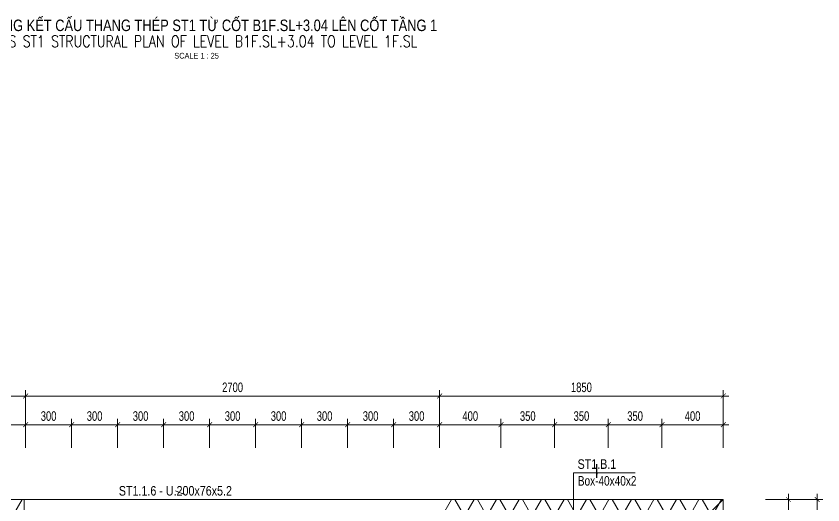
# Model space of a CAD drawing. Header units: millimetres. Extents: x 80771 to 163038, y -101774 to -59328.
# Drawn here: x 84197 to 89458, y -74986 to -71796 of the extents above; entities that cross this region are included whole.
import ezdxf
from ezdxf.enums import TextEntityAlignment as Align

# ---------------------------------------------------------------- set-up
doc = ezdxf.new("R2010")
doc.units = ezdxf.units.MM
doc.linetypes.add('HIDDEN2', pattern=[4.7625, 3.175, -1.5875])
for name, color, linetype, lineweight in [('$0$NDC_S_ANNO', 7, 'Continuous', 20), ('$0$NDC_S_DIM', 1, 'Continuous', 15), ('NDC_S-ANNO', 7, 'Continuous', 20), ('NDC_S-BEAM-NAME-VERT', 7, 'Continuous', 20), ('NDC_S-DIMS', 1, 'Continuous', 15), ('NDC_S-HIDN', 8, 'HIDDEN2', 13), ('NDC_S-TEXT-VIE', 7, 'Continuous', 20), ('NDC_S_ANNO', 7, 'Continuous', 20), ('NDC_S_BEAM NAME', 7, 'Continuous', 9), ('NDC_S_CONTINUOUS', 3, 'Continuous', 20), ('NDC_S_DIM', 1, 'Continuous', 15), ('NDC_S_ENG TITLE', 3, 'Continuous', 20), ('NDC_S_HATCH MATERIAL', 8, 'Continuous', 13), ('NDC_S_TEXT SYMBOL', 7, 'Continuous', 20), ('NDC_S_VN TITLE', 6, 'Continuous', 35)]:
    doc.layers.add(name, color=color, linetype=linetype, lineweight=lineweight)
doc.styles.add('$0$ARIAL', font='arial.ttf', dxfattribs={"width": 0.8})
doc.styles.add('$0$NDC_DIM', font='', dxfattribs={"width": 0.75})
doc.styles.add('ARIAL', font='arial.ttf', dxfattribs={"width": 0.8})
doc.styles.add('NDC_ANNO', font='', dxfattribs={"width": 0.8})
doc.styles.add('NDC_ARIAL', font='arial.ttf', dxfattribs={"width": 0.85})
doc.styles.add('NDC_DIM', font='', dxfattribs={"width": 0.75})
doc.styles.add('NDC_EN TXT', font='romans.shx', dxfattribs={"width": 0.8})
doc.styles.add('NDC_VIE TXT', font='arial.ttf', dxfattribs={"width": 0.8})
doc.styles.get('$0$NDC_DIM').set_extended_font_data('Dotum')
doc.styles.get('NDC_ANNO').set_extended_font_data('Dotum')
doc.styles.get('NDC_DIM').set_extended_font_data('Dotum')
doc.dimstyles.new('$0$NDC_dim_iso', dxfattribs={"dimtxt": 2.5, "dimasz": 1, "dimexe": 1.5, "dimexo": 2.5, "dimgap": 1, "dimtad": 1, "dimdec": 0, "dimzin": 0, "dimdsep": 46, "dimtxsty": '$0$NDC_DIM', "dimblk": '$0$DIMMARK', "dimcen": 0.09, "dimdle": 1.2, "dimclrd": 1, "dimclre": 1, "dimclrt": 3, "dimadec": 0, "dimazin": 0, "dimtfac": 1, "dimtdec": 0, "dimtix": 1, "dimtofl": 0, "dimtmove": 0, "dimatfit": 3, "dimfxl": 8, "dimfxlon": 1, "dimtolj": 1, "dimtzin": 0, "dimarcsym": 0})
doc.dimstyles.new('NDC_dim_25', dxfattribs={"dimscale": 25, "dimtxt": 2.5, "dimasz": 1.5, "dimexe": 1.5, "dimexo": 2.5, "dimgap": 1, "dimtad": 1, "dimdec": 0, "dimrnd": 0.001, "dimzin": 0, "dimdsep": 46, "dimtxsty": 'NDC_DIM', "dimblk": 'DIMMARK', "dimcen": 0, "dimdle": 1.2, "dimclrd": 256, "dimclre": 256, "dimclrt": 3, "dimadec": 0, "dimazin": 0, "dimtfac": 1, "dimtdec": 0, "dimtix": 1, "dimtofl": 0, "dimtmove": 2, "dimatfit": 3, "dimfxl": 6, "dimfxlon": 1, "dimtolj": 1, "dimtzin": 0, "dimlwd": -1, "dimlwe": -1, "dimarcsym": 0})
doc.dimstyles.new('NDC_dim_iso', dxfattribs={"dimtxt": 2.5, "dimasz": 1.5, "dimexe": 1.5, "dimexo": 1.5, "dimgap": 1, "dimtad": 1, "dimdec": 0, "dimrnd": 0.001, "dimzin": 0, "dimdsep": 46, "dimtxsty": 'NDC_DIM', "dimblk": 'DIMMARK', "dimcen": 0, "dimdle": 1.2, "dimclrd": 256, "dimclre": 256, "dimclrt": 3, "dimadec": 0, "dimazin": 0, "dimtfac": 1, "dimtdec": 0, "dimtix": 1, "dimtofl": 0, "dimtmove": 2, "dimatfit": 3, "dimfxl": 6, "dimfxlon": 1, "dimtolj": 1, "dimtzin": 0, "dimlwd": -1, "dimlwe": -1, "dimarcsym": 0})

# ---------------------------------------------------------------- blocks, each defined once
blk = doc.blocks.new('Drawing name_symbol')
at = {"layer": 'NDC_S_ENG TITLE', "style": 'NDC_EN TXT', "width": 0.8}
blk.add_attdef('SECTDET1', text='', height=5, dxfattribs=at).set_placement((0, 1.01), align=Align.CENTER)
at = {"layer": 'NDC_S_TEXT SYMBOL', "lineweight": 25, "style": 'NDC_ANNO', "width": 0.8}
blk.add_attdef('SSCALE', text='', height=2.5, dxfattribs=at).set_placement((0, -4), align=Align.CENTER)
at = {"layer": 'NDC_S_VN TITLE', "style": 'NDC_VIE TXT', "width": 0.8}
blk.add_attdef('SECTDET2', text='', height=5, dxfattribs=at).set_placement((0, 7.97), align=Align.CENTER)
blk = doc.blocks.new('DIMMARK')
at = {"layer": 'NDC_S_DIM', "color": 1}
blk.add_line((-1.5, 0), (1, 0), dxfattribs=at)
at = {"layer": 'NDC_S_DIM', "color": 2, "const_width": 0.1}
blk.add_lwpolyline([(-0.42, -0.42), (0.42, 0.42)], dxfattribs=at)
blk = doc.blocks.new('*D239')
at = {"layer": 'Defpoints', "color": 0, "transparency": 16777216}
for p in [(88808.6, -74950.6), (89233.3, -74950.6), (88808.6, -76725.6)]:
    blk.add_point(p, dxfattribs=at)
at = {"layer": 'NDC_S_DIM', "transparency": 16777216}
for p, q in [((89083.3, -74950.6), (89270.8, -74950.6)), ((89233.3, -76688.1), (89233.3, -74988.1)), ((89083.3, -76725.6), (89270.8, -76725.6))]:
    blk.add_line(p, q, dxfattribs=at)
at = {"layer": 'NDC_S_DIM', "transparency": 16777216, "xscale": 37.5, "yscale": 37.5, "zscale": 37.5}
for p, rotation in [((89233.3, -74950.6), 90), ((89233.3, -76725.6), 270)]:
    blk.add_blockref('DIMMARK', p, dxfattribs=dict(at, rotation=rotation))
at = {"layer": 'NDC_S_DIM', "color": 3, "transparency": 16777216, "insert": (89177, -75838.1), "char_height": 62.5, "attachment_point": 5, "rotation": 90, "style": 'NDC_DIM'}
blk.add_mtext('\\A1;1775', dxfattribs=at)
blk = doc.blocks.new('*D240')
at = {"layer": 'Defpoints', "color": 0, "transparency": 16777216}
for p in [(88808.6, -74950.6), (89420.8, -74950.6), (88808.6, -78650.6)]:
    blk.add_point(p, dxfattribs=at)
at = {"layer": 'NDC_S_DIM', "transparency": 16777216}
for p, q in [((89270.8, -74950.6), (89458.3, -74950.6)), ((89420.8, -78613.1), (89420.8, -74988.1)), ((89270.8, -78650.6), (89458.3, -78650.6))]:
    blk.add_line(p, q, dxfattribs=at)
at = {"layer": 'NDC_S_DIM', "transparency": 16777216, "xscale": 37.5, "yscale": 37.5, "zscale": 37.5}
for p, rotation in [((89420.8, -74950.6), 90), ((89420.8, -78650.6), 270)]:
    blk.add_blockref('DIMMARK', p, dxfattribs=dict(at, rotation=rotation))
at = {"layer": 'NDC_S_DIM', "color": 3, "transparency": 16777216, "insert": (89364.5, -76800.6), "char_height": 62.5, "attachment_point": 5, "rotation": 90, "style": 'NDC_DIM'}
blk.add_mtext('\\A1;3700', dxfattribs=at)
blk = doc.blocks.new('*D245')
at = {"layer": 'Defpoints', "color": 0, "transparency": 16777216}
for p in [(84258.6, -74275.1), (82408.6, -74950.6), (84258.6, -74950.6)]:
    blk.add_point(p, dxfattribs=at)
at = {"layer": 'NDC_S_DIM', "transparency": 16777216}
for p, q in [((82408.6, -74425.1), (82408.6, -74237.6)), ((84258.6, -74425.1), (84258.6, -74237.6)), ((82446.1, -74275.1), (84221.1, -74275.1))]:
    blk.add_line(p, q, dxfattribs=at)
at = {"layer": 'NDC_S_DIM', "transparency": 16777216, "xscale": 37.5, "yscale": 37.5, "zscale": 37.5, "rotation": 180}
blk.add_blockref('DIMMARK', (82408.6, -74275.1), dxfattribs=at)
at = {"layer": 'NDC_S_DIM', "transparency": 16777216, "xscale": 37.5, "yscale": 37.5, "zscale": 37.5}
blk.add_blockref('DIMMARK', (84258.6, -74275.1), dxfattribs=at)
at = {"layer": 'NDC_S_DIM', "color": 3, "transparency": 16777216, "insert": (83333.6, -74218.8), "char_height": 62.5, "attachment_point": 5, "style": 'NDC_DIM'}
blk.add_mtext('\\A1;1850', dxfattribs=at)
blk = doc.blocks.new('*D246')
at = {"layer": 'Defpoints', "color": 0, "transparency": 16777216}
for p in [(86958.6, -74275.1), (84258.6, -74950.6), (86958.6, -74950.6)]:
    blk.add_point(p, dxfattribs=at)
at = {"layer": 'NDC_S_DIM', "transparency": 16777216}
for p, q in [((84258.6, -74425.1), (84258.6, -74237.6)), ((86958.6, -74425.1), (86958.6, -74237.6)), ((84296.1, -74275.1), (86921.1, -74275.1))]:
    blk.add_line(p, q, dxfattribs=at)
at = {"layer": 'NDC_S_DIM', "transparency": 16777216, "xscale": 37.5, "yscale": 37.5, "zscale": 37.5, "rotation": 180}
blk.add_blockref('DIMMARK', (84258.6, -74275.1), dxfattribs=at)
at = {"layer": 'NDC_S_DIM', "transparency": 16777216, "xscale": 37.5, "yscale": 37.5, "zscale": 37.5}
blk.add_blockref('DIMMARK', (86958.6, -74275.1), dxfattribs=at)
at = {"layer": 'NDC_S_DIM', "color": 3, "transparency": 16777216, "insert": (85608.6, -74218.8), "char_height": 62.5, "attachment_point": 5, "style": 'NDC_DIM'}
blk.add_mtext('\\A1;2700', dxfattribs=at)
blk = doc.blocks.new('*D247')
at = {"layer": 'Defpoints', "color": 0, "transparency": 16777216}
for p in [(88808.6, -74275.1), (86958.6, -74950.6), (88808.6, -74950.6)]:
    blk.add_point(p, dxfattribs=at)
at = {"layer": 'NDC_S_DIM', "transparency": 16777216}
for p, q in [((86958.6, -74425.1), (86958.6, -74237.6)), ((88808.6, -74425.1), (88808.6, -74237.6)), ((86996.1, -74275.1), (88771.1, -74275.1))]:
    blk.add_line(p, q, dxfattribs=at)
at = {"layer": 'NDC_S_DIM', "transparency": 16777216, "xscale": 37.5, "yscale": 37.5, "zscale": 37.5, "rotation": 180}
blk.add_blockref('DIMMARK', (86958.6, -74275.1), dxfattribs=at)
at = {"layer": 'NDC_S_DIM', "transparency": 16777216, "xscale": 37.5, "yscale": 37.5, "zscale": 37.5}
blk.add_blockref('DIMMARK', (88808.6, -74275.1), dxfattribs=at)
at = {"layer": 'NDC_S_DIM', "color": 3, "transparency": 16777216, "insert": (87883.6, -74218.8), "char_height": 62.5, "attachment_point": 5, "style": 'NDC_DIM'}
blk.add_mtext('\\A1;1850', dxfattribs=at)
blk = doc.blocks.new('*D252')
at = {"layer": 'Defpoints', "color": 0, "transparency": 16777216}
for p in [(84258.6, -74462.6), (83858.6, -74950.6), (84258.6, -74950.6)]:
    blk.add_point(p, dxfattribs=at)
at = {"layer": 'NDC_S_DIM', "transparency": 16777216}
for p, q in [((83858.6, -74612.6), (83858.6, -74425.1)), ((84258.6, -74612.6), (84258.6, -74425.1)), ((83896.1, -74462.6), (84221.1, -74462.6))]:
    blk.add_line(p, q, dxfattribs=at)
at = {"layer": 'NDC_S_DIM', "transparency": 16777216, "xscale": 37.5, "yscale": 37.5, "zscale": 37.5, "rotation": 180}
blk.add_blockref('DIMMARK', (83858.6, -74462.6), dxfattribs=at)
at = {"layer": 'NDC_S_DIM', "transparency": 16777216, "xscale": 37.5, "yscale": 37.5, "zscale": 37.5}
blk.add_blockref('DIMMARK', (84258.6, -74462.6), dxfattribs=at)
at = {"layer": 'NDC_S_DIM', "color": 3, "transparency": 16777216, "insert": (84058.6, -74406.3), "char_height": 62.5, "attachment_point": 5, "style": 'NDC_DIM'}
blk.add_mtext('\\A1;400', dxfattribs=at)
blk = doc.blocks.new('*D253')
at = {"layer": 'Defpoints', "color": 0, "transparency": 16777216}
for p in [(84558.6, -74462.6), (84258.6, -74950.6), (84558.6, -74950.6)]:
    blk.add_point(p, dxfattribs=at)
at = {"layer": 'NDC_S_DIM', "transparency": 16777216}
for p, q in [((84258.6, -74612.6), (84258.6, -74425.1)), ((84558.6, -74612.6), (84558.6, -74425.1)), ((84296.1, -74462.6), (84521.1, -74462.6))]:
    blk.add_line(p, q, dxfattribs=at)
at = {"layer": 'NDC_S_DIM', "transparency": 16777216, "xscale": 37.5, "yscale": 37.5, "zscale": 37.5, "rotation": 180}
blk.add_blockref('DIMMARK', (84258.6, -74462.6), dxfattribs=at)
at = {"layer": 'NDC_S_DIM', "transparency": 16777216, "xscale": 37.5, "yscale": 37.5, "zscale": 37.5}
blk.add_blockref('DIMMARK', (84558.6, -74462.6), dxfattribs=at)
at = {"layer": 'NDC_S_DIM', "color": 3, "transparency": 16777216, "insert": (84408.6, -74406.3), "char_height": 62.5, "attachment_point": 5, "style": 'NDC_DIM'}
blk.add_mtext('\\A1;300', dxfattribs=at)
blk = doc.blocks.new('*D254')
at = {"layer": 'Defpoints', "color": 0, "transparency": 16777216}
for p in [(84858.6, -74462.6), (84558.6, -74950.6), (84858.6, -74950.6)]:
    blk.add_point(p, dxfattribs=at)
at = {"layer": 'NDC_S_DIM', "transparency": 16777216}
for p, q in [((84558.6, -74612.6), (84558.6, -74425.1)), ((84858.6, -74612.6), (84858.6, -74425.1)), ((84596.1, -74462.6), (84821.1, -74462.6))]:
    blk.add_line(p, q, dxfattribs=at)
at = {"layer": 'NDC_S_DIM', "transparency": 16777216, "xscale": 37.5, "yscale": 37.5, "zscale": 37.5, "rotation": 180}
blk.add_blockref('DIMMARK', (84558.6, -74462.6), dxfattribs=at)
at = {"layer": 'NDC_S_DIM', "transparency": 16777216, "xscale": 37.5, "yscale": 37.5, "zscale": 37.5}
blk.add_blockref('DIMMARK', (84858.6, -74462.6), dxfattribs=at)
at = {"layer": 'NDC_S_DIM', "color": 3, "transparency": 16777216, "insert": (84708.6, -74406.3), "char_height": 62.5, "attachment_point": 5, "style": 'NDC_DIM'}
blk.add_mtext('\\A1;300', dxfattribs=at)
blk = doc.blocks.new('*D255')
at = {"layer": 'Defpoints', "color": 0, "transparency": 16777216}
for p in [(85158.6, -74462.6), (84858.6, -74950.6), (85158.6, -74950.6)]:
    blk.add_point(p, dxfattribs=at)
at = {"layer": 'NDC_S_DIM', "transparency": 16777216}
for p, q in [((84858.6, -74612.6), (84858.6, -74425.1)), ((85158.6, -74612.6), (85158.6, -74425.1)), ((84896.1, -74462.6), (85121.1, -74462.6))]:
    blk.add_line(p, q, dxfattribs=at)
at = {"layer": 'NDC_S_DIM', "transparency": 16777216, "xscale": 37.5, "yscale": 37.5, "zscale": 37.5, "rotation": 180}
blk.add_blockref('DIMMARK', (84858.6, -74462.6), dxfattribs=at)
at = {"layer": 'NDC_S_DIM', "transparency": 16777216, "xscale": 37.5, "yscale": 37.5, "zscale": 37.5}
blk.add_blockref('DIMMARK', (85158.6, -74462.6), dxfattribs=at)
at = {"layer": 'NDC_S_DIM', "color": 3, "transparency": 16777216, "insert": (85008.6, -74406.3), "char_height": 62.5, "attachment_point": 5, "style": 'NDC_DIM'}
blk.add_mtext('\\A1;300', dxfattribs=at)
blk = doc.blocks.new('*D256')
at = {"layer": 'Defpoints', "color": 0, "transparency": 16777216}
for p in [(85458.6, -74462.6), (85158.6, -74950.6), (85458.6, -74950.6)]:
    blk.add_point(p, dxfattribs=at)
at = {"layer": 'NDC_S_DIM', "transparency": 16777216}
for p, q in [((85158.6, -74612.6), (85158.6, -74425.1)), ((85458.6, -74612.6), (85458.6, -74425.1)), ((85196.1, -74462.6), (85421.1, -74462.6))]:
    blk.add_line(p, q, dxfattribs=at)
at = {"layer": 'NDC_S_DIM', "transparency": 16777216, "xscale": 37.5, "yscale": 37.5, "zscale": 37.5, "rotation": 180}
blk.add_blockref('DIMMARK', (85158.6, -74462.6), dxfattribs=at)
at = {"layer": 'NDC_S_DIM', "transparency": 16777216, "xscale": 37.5, "yscale": 37.5, "zscale": 37.5}
blk.add_blockref('DIMMARK', (85458.6, -74462.6), dxfattribs=at)
at = {"layer": 'NDC_S_DIM', "color": 3, "transparency": 16777216, "insert": (85308.6, -74406.3), "char_height": 62.5, "attachment_point": 5, "style": 'NDC_DIM'}
blk.add_mtext('\\A1;300', dxfattribs=at)
blk = doc.blocks.new('*D257')
at = {"layer": 'Defpoints', "color": 0, "transparency": 16777216}
for p in [(85758.6, -74462.6), (85458.6, -74950.6), (85758.6, -74950.6)]:
    blk.add_point(p, dxfattribs=at)
at = {"layer": 'NDC_S_DIM', "transparency": 16777216}
for p, q in [((85458.6, -74612.6), (85458.6, -74425.1)), ((85758.6, -74612.6), (85758.6, -74425.1)), ((85496.1, -74462.6), (85721.1, -74462.6))]:
    blk.add_line(p, q, dxfattribs=at)
at = {"layer": 'NDC_S_DIM', "transparency": 16777216, "xscale": 37.5, "yscale": 37.5, "zscale": 37.5, "rotation": 180}
blk.add_blockref('DIMMARK', (85458.6, -74462.6), dxfattribs=at)
at = {"layer": 'NDC_S_DIM', "transparency": 16777216, "xscale": 37.5, "yscale": 37.5, "zscale": 37.5}
blk.add_blockref('DIMMARK', (85758.6, -74462.6), dxfattribs=at)
at = {"layer": 'NDC_S_DIM', "color": 3, "transparency": 16777216, "insert": (85608.6, -74406.3), "char_height": 62.5, "attachment_point": 5, "style": 'NDC_DIM'}
blk.add_mtext('\\A1;300', dxfattribs=at)
blk = doc.blocks.new('*D258')
at = {"layer": 'Defpoints', "color": 0, "transparency": 16777216}
for p in [(86058.6, -74462.6), (85758.6, -74950.6), (86058.6, -74950.6)]:
    blk.add_point(p, dxfattribs=at)
at = {"layer": 'NDC_S_DIM', "transparency": 16777216}
for p, q in [((85758.6, -74612.6), (85758.6, -74425.1)), ((86058.6, -74612.6), (86058.6, -74425.1)), ((85796.1, -74462.6), (86021.1, -74462.6))]:
    blk.add_line(p, q, dxfattribs=at)
at = {"layer": 'NDC_S_DIM', "transparency": 16777216, "xscale": 37.5, "yscale": 37.5, "zscale": 37.5, "rotation": 180}
blk.add_blockref('DIMMARK', (85758.6, -74462.6), dxfattribs=at)
at = {"layer": 'NDC_S_DIM', "transparency": 16777216, "xscale": 37.5, "yscale": 37.5, "zscale": 37.5}
blk.add_blockref('DIMMARK', (86058.6, -74462.6), dxfattribs=at)
at = {"layer": 'NDC_S_DIM', "color": 3, "transparency": 16777216, "insert": (85908.6, -74406.3), "char_height": 62.5, "attachment_point": 5, "style": 'NDC_DIM'}
blk.add_mtext('\\A1;300', dxfattribs=at)
blk = doc.blocks.new('*D259')
at = {"layer": 'Defpoints', "color": 0, "transparency": 16777216}
for p in [(86358.6, -74462.6), (86058.6, -74950.6), (86358.6, -74950.6)]:
    blk.add_point(p, dxfattribs=at)
at = {"layer": 'NDC_S_DIM', "transparency": 16777216}
for p, q in [((86058.6, -74612.6), (86058.6, -74425.1)), ((86358.6, -74612.6), (86358.6, -74425.1)), ((86096.1, -74462.6), (86321.1, -74462.6))]:
    blk.add_line(p, q, dxfattribs=at)
at = {"layer": 'NDC_S_DIM', "transparency": 16777216, "xscale": 37.5, "yscale": 37.5, "zscale": 37.5, "rotation": 180}
blk.add_blockref('DIMMARK', (86058.6, -74462.6), dxfattribs=at)
at = {"layer": 'NDC_S_DIM', "transparency": 16777216, "xscale": 37.5, "yscale": 37.5, "zscale": 37.5}
blk.add_blockref('DIMMARK', (86358.6, -74462.6), dxfattribs=at)
at = {"layer": 'NDC_S_DIM', "color": 3, "transparency": 16777216, "insert": (86208.6, -74406.3), "char_height": 62.5, "attachment_point": 5, "style": 'NDC_DIM'}
blk.add_mtext('\\A1;300', dxfattribs=at)
blk = doc.blocks.new('*D260')
at = {"layer": 'Defpoints', "color": 0, "transparency": 16777216}
for p in [(86658.6, -74462.6), (86358.6, -74950.6), (86658.6, -74950.6)]:
    blk.add_point(p, dxfattribs=at)
at = {"layer": 'NDC_S_DIM', "transparency": 16777216}
for p, q in [((86358.6, -74612.6), (86358.6, -74425.1)), ((86658.6, -74612.6), (86658.6, -74425.1)), ((86396.1, -74462.6), (86621.1, -74462.6))]:
    blk.add_line(p, q, dxfattribs=at)
at = {"layer": 'NDC_S_DIM', "transparency": 16777216, "xscale": 37.5, "yscale": 37.5, "zscale": 37.5, "rotation": 180}
blk.add_blockref('DIMMARK', (86358.6, -74462.6), dxfattribs=at)
at = {"layer": 'NDC_S_DIM', "transparency": 16777216, "xscale": 37.5, "yscale": 37.5, "zscale": 37.5}
blk.add_blockref('DIMMARK', (86658.6, -74462.6), dxfattribs=at)
at = {"layer": 'NDC_S_DIM', "color": 3, "transparency": 16777216, "insert": (86508.6, -74406.3), "char_height": 62.5, "attachment_point": 5, "style": 'NDC_DIM'}
blk.add_mtext('\\A1;300', dxfattribs=at)
blk = doc.blocks.new('*D261')
at = {"layer": 'Defpoints', "color": 0, "transparency": 16777216}
for p in [(87358.6, -74462.6), (86958.6, -74950.6), (87358.6, -74950.6)]:
    blk.add_point(p, dxfattribs=at)
at = {"layer": 'NDC_S_DIM', "transparency": 16777216}
for p, q in [((86958.6, -74612.6), (86958.6, -74425.1)), ((87358.6, -74612.6), (87358.6, -74425.1)), ((86996.1, -74462.6), (87321.1, -74462.6))]:
    blk.add_line(p, q, dxfattribs=at)
at = {"layer": 'NDC_S_DIM', "transparency": 16777216, "xscale": 37.5, "yscale": 37.5, "zscale": 37.5, "rotation": 180}
blk.add_blockref('DIMMARK', (86958.6, -74462.6), dxfattribs=at)
at = {"layer": 'NDC_S_DIM', "transparency": 16777216, "xscale": 37.5, "yscale": 37.5, "zscale": 37.5}
blk.add_blockref('DIMMARK', (87358.6, -74462.6), dxfattribs=at)
at = {"layer": 'NDC_S_DIM', "color": 3, "transparency": 16777216, "insert": (87158.6, -74406.3), "char_height": 62.5, "attachment_point": 5, "style": 'NDC_DIM'}
blk.add_mtext('\\A1;400', dxfattribs=at)
blk = doc.blocks.new('*D262')
at = {"layer": 'Defpoints', "color": 0, "transparency": 16777216}
for p in [(87708.6, -74462.6), (87358.6, -74950.6), (87708.6, -74950.6)]:
    blk.add_point(p, dxfattribs=at)
at = {"layer": 'NDC_S_DIM', "transparency": 16777216}
for p, q in [((87358.6, -74612.6), (87358.6, -74425.1)), ((87708.6, -74612.6), (87708.6, -74425.1)), ((87396.1, -74462.6), (87671.1, -74462.6))]:
    blk.add_line(p, q, dxfattribs=at)
at = {"layer": 'NDC_S_DIM', "transparency": 16777216, "xscale": 37.5, "yscale": 37.5, "zscale": 37.5, "rotation": 180}
blk.add_blockref('DIMMARK', (87358.6, -74462.6), dxfattribs=at)
at = {"layer": 'NDC_S_DIM', "transparency": 16777216, "xscale": 37.5, "yscale": 37.5, "zscale": 37.5}
blk.add_blockref('DIMMARK', (87708.6, -74462.6), dxfattribs=at)
at = {"layer": 'NDC_S_DIM', "color": 3, "transparency": 16777216, "insert": (87533.6, -74406.3), "char_height": 62.5, "attachment_point": 5, "style": 'NDC_DIM'}
blk.add_mtext('\\A1;350', dxfattribs=at)
blk = doc.blocks.new('*D263')
at = {"layer": 'Defpoints', "color": 0, "transparency": 16777216}
for p in [(88058.6, -74462.6), (87708.6, -74950.6), (88058.6, -74950.6)]:
    blk.add_point(p, dxfattribs=at)
at = {"layer": 'NDC_S_DIM', "transparency": 16777216}
for p, q in [((87708.6, -74612.6), (87708.6, -74425.1)), ((88058.6, -74612.6), (88058.6, -74425.1)), ((87746.1, -74462.6), (88021.1, -74462.6))]:
    blk.add_line(p, q, dxfattribs=at)
at = {"layer": 'NDC_S_DIM', "transparency": 16777216, "xscale": 37.5, "yscale": 37.5, "zscale": 37.5, "rotation": 180}
blk.add_blockref('DIMMARK', (87708.6, -74462.6), dxfattribs=at)
at = {"layer": 'NDC_S_DIM', "transparency": 16777216, "xscale": 37.5, "yscale": 37.5, "zscale": 37.5}
blk.add_blockref('DIMMARK', (88058.6, -74462.6), dxfattribs=at)
at = {"layer": 'NDC_S_DIM', "color": 3, "transparency": 16777216, "insert": (87883.6, -74406.3), "char_height": 62.5, "attachment_point": 5, "style": 'NDC_DIM'}
blk.add_mtext('\\A1;350', dxfattribs=at)
blk = doc.blocks.new('*D264')
at = {"layer": 'Defpoints', "color": 0, "transparency": 16777216}
for p in [(88408.6, -74462.6), (88058.6, -74950.6), (88408.6, -74950.6)]:
    blk.add_point(p, dxfattribs=at)
at = {"layer": 'NDC_S_DIM', "transparency": 16777216}
for p, q in [((88058.6, -74612.6), (88058.6, -74425.1)), ((88408.6, -74612.6), (88408.6, -74425.1)), ((88096.1, -74462.6), (88371.1, -74462.6))]:
    blk.add_line(p, q, dxfattribs=at)
at = {"layer": 'NDC_S_DIM', "transparency": 16777216, "xscale": 37.5, "yscale": 37.5, "zscale": 37.5, "rotation": 180}
blk.add_blockref('DIMMARK', (88058.6, -74462.6), dxfattribs=at)
at = {"layer": 'NDC_S_DIM', "transparency": 16777216, "xscale": 37.5, "yscale": 37.5, "zscale": 37.5}
blk.add_blockref('DIMMARK', (88408.6, -74462.6), dxfattribs=at)
at = {"layer": 'NDC_S_DIM', "color": 3, "transparency": 16777216, "insert": (88233.6, -74406.3), "char_height": 62.5, "attachment_point": 5, "style": 'NDC_DIM'}
blk.add_mtext('\\A1;350', dxfattribs=at)
blk = doc.blocks.new('*D265')
at = {"layer": 'Defpoints', "color": 0, "transparency": 16777216}
for p in [(88808.6, -74462.6), (88408.6, -74950.6), (88808.6, -74950.6)]:
    blk.add_point(p, dxfattribs=at)
at = {"layer": 'NDC_S_DIM', "transparency": 16777216}
for p, q in [((88408.6, -74612.6), (88408.6, -74425.1)), ((88808.6, -74612.6), (88808.6, -74425.1)), ((88446.1, -74462.6), (88771.1, -74462.6))]:
    blk.add_line(p, q, dxfattribs=at)
at = {"layer": 'NDC_S_DIM', "transparency": 16777216, "xscale": 37.5, "yscale": 37.5, "zscale": 37.5, "rotation": 180}
blk.add_blockref('DIMMARK', (88408.6, -74462.6), dxfattribs=at)
at = {"layer": 'NDC_S_DIM', "transparency": 16777216, "xscale": 37.5, "yscale": 37.5, "zscale": 37.5}
blk.add_blockref('DIMMARK', (88808.6, -74462.6), dxfattribs=at)
at = {"layer": 'NDC_S_DIM', "color": 3, "transparency": 16777216, "insert": (88608.6, -74406.3), "char_height": 62.5, "attachment_point": 5, "style": 'NDC_DIM'}
blk.add_mtext('\\A1;400', dxfattribs=at)
blk = doc.blocks.new('$0$DIMMARK')
at = {"layer": '$0$NDC_S_DIM', "color": 1}
blk.add_line((-1.5, 0), (1, 0), dxfattribs=at)
at = {"layer": '$0$NDC_S_DIM', "color": 2, "const_width": 0.1}
blk.add_lwpolyline([(-0.42, -0.42), (0.42, 0.42)], dxfattribs=at)
blk = doc.blocks.new('*D487')
at = {"layer": 'Defpoints', "color": 0, "transparency": 16777216}
for p in [(86958.6, -74462.6), (86658.6, -74950.6), (86958.6, -74950.6)]:
    blk.add_point(p, dxfattribs=at)
at = {"layer": 'NDC_S_DIM', "transparency": 16777216}
for p, q in [((86658.6, -74612.6), (86658.6, -74425.1)), ((86958.6, -74612.6), (86958.6, -74425.1)), ((86696.1, -74462.6), (86921.1, -74462.6))]:
    blk.add_line(p, q, dxfattribs=at)
at = {"layer": 'NDC_S_DIM', "transparency": 16777216, "xscale": 37.5, "yscale": 37.5, "zscale": 37.5, "rotation": 180}
blk.add_blockref('DIMMARK', (86658.6, -74462.6), dxfattribs=at)
at = {"layer": 'NDC_S_DIM', "transparency": 16777216, "xscale": 37.5, "yscale": 37.5, "zscale": 37.5}
blk.add_blockref('DIMMARK', (86958.6, -74462.6), dxfattribs=at)
at = {"layer": 'NDC_S_DIM', "color": 3, "transparency": 16777216, "insert": (86808.6, -74406.3), "char_height": 62.5, "attachment_point": 5, "style": 'NDC_DIM'}
blk.add_mtext('\\A1;300', dxfattribs=at)
blk = doc.blocks.new('*U6')
at = {"layer": '$0$NDC_S_ANNO', "ltscale": 0.8, "style": '$0$ARIAL', "width": 0.8}
blk.add_attdef('TEN', text='', height=2.5, dxfattribs=at).set_placement((-2.58, 1.03), align=Align.MIDDLE_CENTER)
at = {"layer": '$0$NDC_S_ANNO', "ltscale": 0.8, "style": '$0$ARIAL', "width": 0.8, "flags": 1}
blk.add_attdef('CHU_THICH', text='', height=2.5, dxfattribs=at).set_placement((0, 0), align=Align.MIDDLE_CENTER)
at = {"layer": 'Defpoints'}
blk.add_leader([(0, 0), (-2.58, 1.03)], dimstyle='$0$NDC_dim_iso', override={"dimgap": 0.625, "dimtad": 0}, dxfattribs=at)
blk = doc.blocks.new('*U9')
at = {"layer": 'NDC_S-ANNO', "ltscale": 0.8, "style": 'ARIAL', "width": 0.8}
blk.add_attdef('TEN', text='', height=2.5, dxfattribs=at).set_placement((0, 3.63), align=Align.MIDDLE_CENTER)
at = {"layer": 'NDC_S-ANNO', "ltscale": 0.8, "style": 'ARIAL', "width": 0.8, "flags": 1}
blk.add_attdef('CHU_THICH', text='', height=2.5, dxfattribs=at).set_placement((0, 0), align=Align.MIDDLE_CENTER)
at = {"layer": 'Defpoints'}
blk.add_leader([(0, 0), (0, 3.63)], dimstyle='NDC_dim_iso', override={"dimgap": 0.625, "dimtad": 0}, dxfattribs=at)

msp = doc.modelspace()

# ---------------------------------------------------------------- hatches: boundary and pattern name
at = {"layer": 'NDC_S_HATCH MATERIAL'}
h = msp.add_hatch(dxfattribs=at)
h.set_pattern_fill('NET3', color=256, scale=40)
h.set_pattern_definition([(0, (144226.01, -32513.83), (0, 127), []), (60, (144226.01, -32513.83), (-109.98523, 63.5), []), (120, (144226.01, -32513.83), (-109.98523, -63.5), [])])
h.paths.add_polyline_path([(82408.6, -74950.6), (84248.6, -74950.6), (84248.6, -78650.6), (82408.6, -78650.6)])
h = msp.add_hatch(dxfattribs=at)
h.set_pattern_fill('NET3', color=256, scale=40)
h.set_pattern_definition([(0, (148786.01, -32513.83), (0, 127), []), (60, (148786.01, -32513.83), (-109.98523, 63.5), []), (120, (148786.01, -32513.83), (-109.98523, -63.5), [])])
h.paths.add_polyline_path([(86968.6, -74950.6), (88808.6, -74950.6), (88808.6, -78650.6), (86968.6, -78650.6)])

# ---------------------------------------------------------------- linework, layer by layer
at = {"layer": 'NDC_S-HIDN', "ltscale": 25}
msp.add_lwpolyline([(82408.6, -74950.6), (84248.6, -74950.6), (84248.6, -78650.6), (82408.6, -78650.6)], close=True, dxfattribs=at)
msp.add_lwpolyline([(86968.6, -74950.6), (88808.6, -74950.6), (88808.6, -78650.6), (86968.6, -78650.6), (86968.6, -76725.6)], dxfattribs=at)
at = {"layer": 'NDC_S_CONTINUOUS'}
for p, q in [((88808.6, -74950.6), (82408.6, -74950.6)), ((88732.6, -75026.6), (88808.6, -74950.6)), ((88808.6, -78650.6), (88808.6, -74950.6))]:
    msp.add_line(p, q, dxfattribs=at)

# ---------------------------------------------------------------- block references
at = {"layer": 'NDC_S-BEAM-NAME-VERT', "xscale": 24.99999999999998, "yscale": 24.99999999999998, "zscale": 24.99999999999998}
msp.add_blockref('*U9', (87984.7, -74810.1), dxfattribs=at).add_auto_attribs({'TEN': 'ST1.B.1'})
at = {"layer": 'NDC_S_ANNO', "xscale": 15, "yscale": 15, "zscale": 15}
msp.add_blockref('Drawing name_symbol', (85373.8, -72013.1), dxfattribs=at).add_auto_attribs({'SECTDET1': 'STAIRS ST1 STRUCTURAL PLAN OF LEVEL B1F.SL+3.04 TO LEVEL 1F.SL', 'SECTDET2': 'MẶT BẰNG KẾT CẤU THANG THÉP ST1 TỪ CỐT B1F.SL+3.04 LÊN CỐT TẦNG 1', 'SSCALE': 'SCALE 1 : 25'})
at = {"layer": 'NDC_S_BEAM NAME', "xscale": 25, "yscale": 25, "zscale": 25}
msp.add_blockref('*U6', (85300, -74919.4), dxfattribs=at).add_auto_attribs({'TEN': 'ST1.1.6 - U.200x76x5.2'})

# ---------------------------------------------------------------- texts
at = {"layer": 'NDC_S-TEXT-VIE', "style": 'NDC_ARIAL', "width": 0.75}
msp.add_text('Box-40x40x2', height=62.5, dxfattribs=at).set_placement((87860.3, -74828.7), align=Align.MIDDLE_LEFT)

# ---------------------------------------------------------------- dimensions: what is measured, and where the dimension line sits
at = {"layer": 'NDC_S_DIM'}
for base, p1, p2, picture, middle in [((84258.6, -74275.1), (82408.6, -74950.6), (84258.6, -74950.6), '*D245', (83333.6, -74218.8)), ((86958.6, -74275.1), (84258.6, -74950.6), (86958.6, -74950.6), '*D246', (85608.6, -74218.8)), ((88808.6, -74275.1), (86958.6, -74950.6), (88808.6, -74950.6), '*D247', (87883.6, -74218.8)), ((84258.6, -74462.6), (83858.6, -74950.6), (84258.6, -74950.6), '*D252', (84058.6, -74406.3)), ((84558.6, -74462.6), (84258.6, -74950.6), (84558.6, -74950.6), '*D253', (84408.6, -74406.3)), ((84858.6, -74462.6), (84558.6, -74950.6), (84858.6, -74950.6), '*D254', (84708.6, -74406.3)), ((85158.6, -74462.6), (84858.6, -74950.6), (85158.6, -74950.6), '*D255', (85008.6, -74406.3)), ((85458.6, -74462.6), (85158.6, -74950.6), (85458.6, -74950.6), '*D256', (85308.6, -74406.3)), ((85758.6, -74462.6), (85458.6, -74950.6), (85758.6, -74950.6), '*D257', (85608.6, -74406.3)), ((86058.6, -74462.6), (85758.6, -74950.6), (86058.6, -74950.6), '*D258', (85908.6, -74406.3)), ((86358.6, -74462.6), (86058.6, -74950.6), (86358.6, -74950.6), '*D259', (86208.6, -74406.3)), ((86658.6, -74462.6), (86358.6, -74950.6), (86658.6, -74950.6), '*D260', (86508.6, -74406.3)), ((86958.6, -74462.6), (86658.6, -74950.6), (86958.6, -74950.6), '*D487', (86808.6, -74406.3)), ((87358.6, -74462.6), (86958.6, -74950.6), (87358.6, -74950.6), '*D261', (87158.6, -74406.3)), ((87708.6, -74462.6), (87358.6, -74950.6), (87708.6, -74950.6), '*D262', (87533.6, -74406.3)), ((88058.6, -74462.6), (87708.6, -74950.6), (88058.6, -74950.6), '*D263', (87883.6, -74406.3)), ((88408.6, -74462.6), (88058.6, -74950.6), (88408.6, -74950.6), '*D264', (88233.6, -74406.3)), ((88808.6, -74462.6), (88408.6, -74950.6), (88808.6, -74950.6), '*D265', (88608.6, -74406.3))]:
    dim = msp.add_linear_dim(base=base, p1=p1, p2=p2, dimstyle='NDC_dim_25', dxfattribs=at)
    dim.commit()
    dim.dimension.update_dxf_attribs({"geometry": picture, "text_midpoint": middle})
for base, p1, picture, middle in [((89233.3, -74950.6), (88808.6, -76725.6), '*D239', (89177, -75838.1)), ((89420.8, -74950.6), (88808.6, -78650.6), '*D240', (89364.5, -76800.6))]:
    dim = msp.add_linear_dim(base=base, p1=p1, p2=(88808.6, -74950.6), angle=90, dimstyle='NDC_dim_25', dxfattribs=at)
    dim.commit()
    dim.dimension.update_dxf_attribs({"geometry": picture, "text_midpoint": middle})

# ---------------------------------------------------------------- leaders
at = {"layer": 'NDC_S-DIMS', "linetype": 'Continuous'}
msp.add_leader([(87831, -75516.6), (87831, -74777), (88233.2, -74777)], dimstyle='NDC_dim_25', override={"dimgap": 1, "dimtad": 0, "dimldrblk": 'DotSmall'}, dxfattribs=at)

doc.saveas('drawing.dxf')
